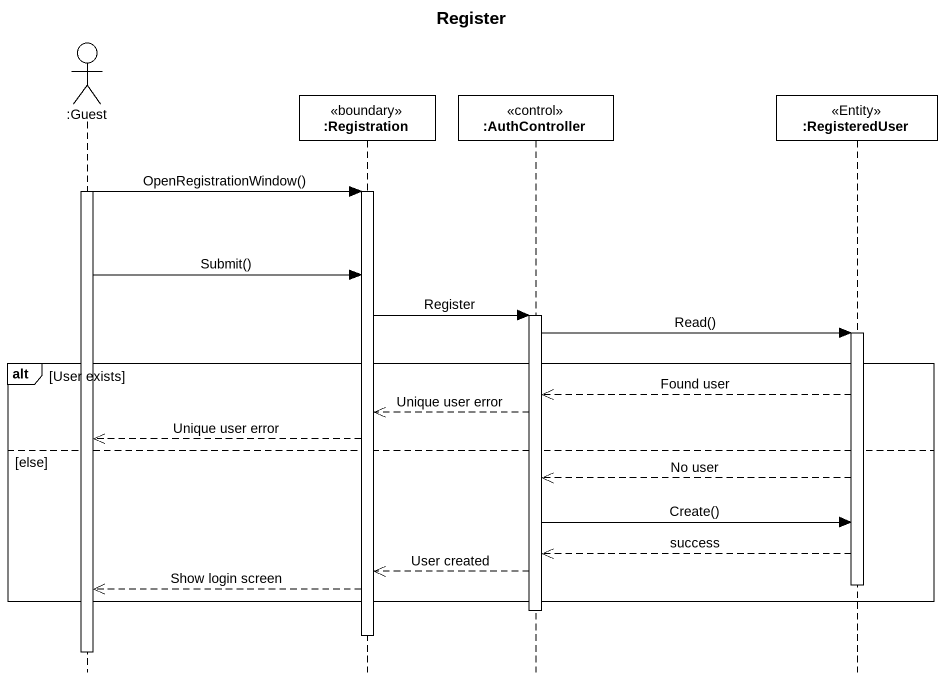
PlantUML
@startuml
title Register
hide footbox
actor ":Guest" as Guest
participant ":Registration" as Registration <<boundary>>
participant ":AuthController" as AuthController <<control>>
participant ":RegisteredUser" as RegisteredUser <<Entity>>

activate Guest
Guest -> Registration : OpenRegistrationWindow()
activate Registration
Guest -> Registration : Submit()
Registration -> AuthController : Register
activate AuthController
AuthController -> RegisteredUser : Read()
activate RegisteredUser
alt User exists
  RegisteredUser -->> AuthController : Found user
  AuthController -->> Registration : Unique user error
  Registration -->> Guest : Unique user error
else else
  RegisteredUser -->> AuthController : No user
  AuthController -> RegisteredUser : Create()
  RegisteredUser -->> AuthController : success
  AuthController -->> Registration : User created
  deactivate RegisteredUser
  Registration -->> Guest : Show login screen
end
deactivate AuthController
deactivate Registration
deactivate Guest
@enduml
